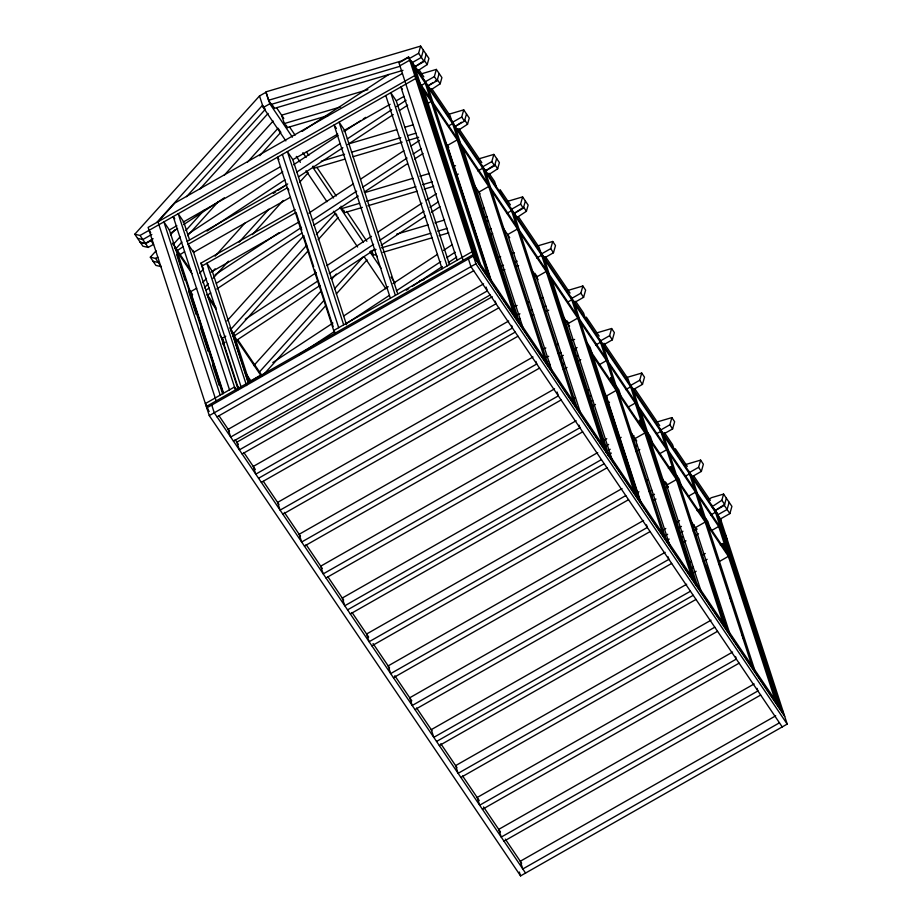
<?xml version="1.0" encoding="UTF-8"?>
<svg xmlns="http://www.w3.org/2000/svg" width="922" height="922" viewBox="0 0 922 922"><rect width="100%" height="100%" fill="white"/><g stroke="black" fill="none" stroke-linecap="round" stroke-linejoin="round"><path stroke-width="1.38" d="M420.616 46.1L428.926 58.397L427.186 64.586L417.47 70.971L409.149 58.674L418.588 53.303L420.616 46.1L265.847 91.889L268.567 100.268L274.111 108.462L402.983 70.337M423.382 50.203L421.354 57.406L411.927 62.777M427.186 64.586L424.42 60.495L414.693 66.88L424.132 61.497L426.16 54.294M436.371 69.404L441.915 77.598L440.174 83.787L430.447 90.172L424.904 81.977L434.343 76.607L436.371 69.404L421.308 73.852M433.075 82.531L427.681 86.08L437.12 80.71L439.137 73.495M463.731 109.856L469.275 118.051L467.535 124.24L457.808 130.624L452.264 122.43L461.703 117.059L463.731 109.856L448.657 114.305M461.519 122.269L455.042 126.533L464.469 121.151L466.497 113.948M493.858 154.4L499.401 162.606L497.661 168.795L487.945 175.18L482.39 166.974L491.829 161.604L493.858 154.4L478.795 158.861M484.603 169.325L485.168 171.077L494.607 165.706L496.635 158.503M522.601 196.905L528.145 205.099L526.404 211.299L516.689 217.684L511.134 209.478L520.573 204.108L522.601 196.905L507.538 201.365M513.347 211.83L513.911 213.581L523.35 208.211L525.379 201.008M552.727 241.46L555.505 245.552L553.477 252.755L544.038 258.137L541.272 254.034L550.699 248.663L552.727 241.46L537.664 245.909M582.865 286.004L585.631 290.107L583.603 297.31L574.176 302.681L571.398 298.578L580.837 293.208L582.865 286.004L567.802 290.465M611.609 328.509L614.375 332.612L612.346 339.815L602.919 345.185L600.141 341.082L609.58 335.712L611.609 328.509L596.546 332.969M641.735 373.064L644.513 377.156L642.484 384.359L633.045 389.729L630.279 385.638L639.707 380.267L641.735 373.064L626.672 377.513M671.861 417.608L674.639 421.711L672.611 428.914L663.172 434.285L660.406 430.182L669.845 424.812L671.861 417.608L656.798 422.069M700.616 460.113L703.382 464.215L701.354 471.419L691.915 476.789L689.149 472.686L698.588 467.316L700.616 460.113L685.542 464.573M723.597 494.088L731.907 506.385L729.878 513.589L720.451 518.971L712.13 506.674L721.845 500.277L723.597 494.088L711.45 497.684L709.041 499.263M721.845 500.277L724.623 504.38L714.896 510.765L724.335 505.394L726.363 498.191M729.141 502.294L727.112 509.497L717.673 514.868L717.109 513.116M140.121 242.094L145.376 243.327L150.747 240.273L153.525 244.376L148.154 247.43L142.887 246.197L134.796 234.223L259.508 95.946L266.066 92.212L269.823 103.783L292.401 137.171M156.844 222.421L262.528 105.246L265.305 109.349L186.521 196.697M199.867 189.079L268.072 113.452M150.332 257.192L155.588 258.437L161.131 266.631L155.876 265.398L150.332 257.192L156.083 250.819M170.478 234.856L175.272 229.543M224.196 175.295L273.131 121.047M173.348 244.33L180.078 236.873M185.841 230.488L204.096 210.251M247.327 162.307L278.064 128.227L280.841 132.319L259.704 155.76M176.125 248.433L181.888 242.037M187.65 235.652L218.387 201.561M199.751 273.189L203.589 268.924M215.103 256.166L244.837 223.193M202.633 282.651L206.47 278.398M212.233 272.002L215.114 268.809M239.132 242.175L268.913 209.156M204.442 287.814L208.28 283.561M213.086 278.237L228.46 261.191M252.478 234.557L283.215 200.466M299.546 182.36L308.202 172.771M227.008 320.925L303.753 235.836M230.834 329.338L306.738 245.183M316.338 234.534L335.55 213.224L336.945 215.275M232.644 334.502L308.547 250.346M318.148 239.697L338.328 217.327M253.827 365.55L320.983 291.098M331.54 279.401L336.334 274.076M259.578 371.831L323.945 300.468M334.513 288.747L363.337 256.8M263.312 374.874L325.766 305.631M336.334 293.911L367.071 259.831M302.22 131.327L388.773 74.475M150.747 240.273L153.121 238.717M170.409 233.278L177.6 228.552M183.593 224.611L224.369 197.827M188.987 233.45L282.754 171.861M293.576 164.75L338.051 135.534M344.056 131.581L360.882 120.528M363.291 118.95L365.7 117.371M177.024 250.749L183.017 246.808M207.001 231.053L284.956 179.836M296.942 171.965L340.114 143.602M347.317 138.876L391.689 109.718M396.483 106.572L406.072 100.268M435.242 81.113L437.397 79.695L440.174 83.787M179.79 254.841L184.584 251.694M273.338 193.39L275.736 191.822M278.133 190.243L287.722 183.939M298.521 176.851L342.892 147.704M347.686 144.547L393.256 114.605M399.261 110.675L407.651 105.154M215.149 274.698L278.859 232.84M308.905 213.097L353.38 183.881M360.594 179.145L403.871 150.712M411.085 145.976L419.498 140.444M205.583 290.407L209.179 288.044M216.37 283.319L301.517 227.388M312.316 220.289L356.687 191.142M362.68 187.201L407.051 158.054M413.044 154.112L421.446 148.603M207.15 295.294L210.746 292.931M216.751 288.989L301.886 233.059M313.883 225.175L358.255 196.029M364.248 192.087L407.42 163.724M414.623 158.999L423.014 153.49M245.275 319.243L316.2 272.647M327.022 265.548L371.497 236.332M377.501 232.379L421.976 203.163M426.794 200.005L436.406 193.678M222.409 343.699L224.784 342.131M233.312 336.542L318.459 280.599M329.246 273.511L373.617 244.365M379.622 240.423L423.993 211.265M429.986 207.335L438.376 201.814M485.168 171.077L493.812 165.407M236.078 340.633L320.026 285.486M330.825 278.398L375.196 249.251M381.189 245.31L425.561 216.151M431.554 212.221L439.955 206.701M272.82 362.53L332.923 323.046M343.745 315.946L388.22 286.719M393.026 283.561L437.501 254.345M443.517 250.404L451.93 244.872M299.235 354.613L334.006 331.77M346.004 323.887L389.176 295.524M396.368 290.799L440.739 261.652M446.732 257.711L455.134 252.19M488.706 230.131L491.115 228.564M513.911 213.581L522.555 207.899M406.337 290.176L408.734 288.598M412.33 286.235L442.318 266.539M448.311 262.597L456.701 257.088M490.285 235.018L492.682 233.45M285.843 140.905L263.266 107.517L269.823 103.783M399.906 65.785L409.748 60.184L721.05 520.469M402.407 73.472L174.915 203.001L157.962 221.787L216.163 400.909M134.796 234.223L140.052 235.456L415.707 78.508L727.009 538.794M151.842 234.419L142.829 239.559L137.562 238.314M420.374 85.953L425.296 83.153L430.297 98.55M152.361 239.801L145.595 243.65L140.34 242.417M222.571 393.671L169.371 229.97L176.863 225.706M183.098 222.156L280.38 166.767M346.488 324.74L292.85 159.667L337.752 134.105M343.987 130.555L390.133 104.278M396.368 100.729L403.859 96.464M155.588 258.437L157.846 257.146M427.554 103.587L431.242 101.489L487.542 274.744M187.178 241.357L286.373 184.873M290.326 197.308L193.597 252.374L188.134 244.284L287.33 187.8L288.897 190.116M241.149 387.056L200.892 263.162L295.132 209.501M448.956 125.703L452.644 123.606L457.646 139.003M211.046 272.059L299.085 221.937M196.732 288.194L190.589 291.698L223.389 392.657M477.861 170.962L482.782 168.161L487.784 183.559M225.786 336.196L222.098 338.305L238.498 388.773M222.617 343.687L224.876 342.396M506.604 213.466L511.526 210.654L516.527 226.063M248.594 382.088L260.684 375.196M720.416 518.51L787.204 724.093L520.573 875.9L209.282 415.615L475.913 263.796L408.803 57.245L398.961 62.846L463.109 260.304M217.039 416.871L473.701 270.734M483.589 283.907L228.172 429.329L230.684 437.04L487.335 290.914L486.09 287.053M536.731 258.01L541.652 255.21L546.654 270.607M233.45 441.142L490.112 295.005M492.267 296.746L236.85 442.168L239.363 449.878L496.024 303.753L495.183 301.171M242.129 453.981L498.79 307.844M508.679 321.017L253.273 466.44L255.774 474.15L512.436 328.025L511.606 325.443M568.09 301.863L571.778 299.765L576.792 315.163M258.552 478.253L515.214 332.116M261.318 482.344L517.98 336.219M533.02 356.987L277.603 502.409L280.104 510.131L536.765 363.994L535.936 361.424M282.881 514.222L539.543 368.097M547.149 364.582L549.65 363.164M559.631 357.482L563.365 355.35M573.346 349.668L577.091 347.548M547.599 365.976L550.1 364.559M559.838 359.004L562.57 357.448M573.611 351.167L576.296 349.645M595.6 345.07L600.522 342.258L605.535 357.667M561.717 364.789L564.218 363.372M575.489 356.952L577.99 355.523M563.238 369.607L566.995 367.463M577.011 361.77L580.768 359.626M554.571 388.865L299.154 534.287L301.667 541.998L558.329 395.872L557.072 392.011M599.104 364.801L606.48 360.594L615.228 387.517M304.433 546.101L561.095 399.975M573.023 399.019L575.524 397.589M586.795 391.17L589.296 389.752M588.674 396.956L591.175 395.538M590.195 401.773L592.696 400.344M592.961 405.876L595.474 404.447M625.738 389.614L630.66 386.814L635.661 402.211M576.135 420.743L320.718 566.166L323.219 573.876L579.88 427.75L579.051 425.18M607.01 403.559L609.511 402.13M325.996 577.979L582.658 431.842M627.847 407.293L635.223 403.098L643.971 430.021M603.023 440.797L606.78 438.665M604.901 446.582L608.658 444.45M618.674 438.745L621.174 437.328M597.687 452.621L342.269 598.044L344.782 605.754L601.444 459.617M607.667 450.685L610.18 449.256M631.455 437.143L633.956 435.714M607.586 455.238L611.332 453.105M632.619 440.981L635.12 439.563M347.548 609.857L604.21 463.72M657.098 433.467L660.786 431.369L665.788 446.767M634.497 446.767L636.998 445.349M350.325 613.948L606.987 467.823M636.019 451.584L639.776 449.44M659.357 453.901L666.744 449.694L675.492 476.616M622.016 488.591L366.599 634.013L369.111 641.735L625.773 495.598M645.803 480.984L648.304 479.567M668.335 468.157L670.836 466.739L673.613 470.831M636.422 493.189L638.923 491.76M371.889 645.826L628.539 499.701M649.203 491.587L651.704 490.158M662.976 483.75L665.477 482.321M685.841 475.971L689.529 473.862L694.531 489.271M651.981 495.69L654.482 494.261M665.742 487.842L668.254 486.424M653.491 500.496L656.003 499.067M643.579 520.469L388.162 665.891L390.674 673.602L647.325 527.476L646.495 524.906M688.112 496.405L695.488 492.198L704.235 519.121M393.44 677.705L650.102 531.568M662.031 530.623L665.788 528.479M675.803 522.774L679.549 520.642M697.078 510.661L699.579 509.232L702.357 513.335M663.909 536.408L667.666 534.264M677.682 528.56L681.439 526.427M710.585 515.075L715.507 512.263L720.508 527.672M666.675 540.499L669.188 539.082M680.448 532.662L682.96 531.233M691.719 526.243L694.22 524.825M680.724 538.183L683.225 536.765M693.24 531.06L696.997 528.917M665.131 552.347L409.725 697.77L412.226 705.48L668.888 559.354L668.047 556.784M682.245 543L685.991 540.857M696.006 535.163L698.519 533.734M711.311 530.703L718.687 526.497L727.435 553.419M415.004 709.583L671.665 563.446M688.988 562.777L691.488 561.36M701.504 555.655L705.261 553.511M720.278 544.96L722.779 543.542L725.556 547.633M690.866 568.563L693.367 567.145M703.382 561.44L707.139 559.297M692.387 573.38L696.145 571.237M686.694 584.225L431.277 729.648L433.789 737.358L690.451 591.221M436.555 741.461L693.217 595.324M439.333 745.552L695.995 599.427M711.023 620.195L455.606 765.617L458.119 773.339L714.781 627.202M460.885 777.43L717.547 631.305M732.587 652.073L477.17 797.495L479.671 805.206L736.332 659.08L735.502 656.51M482.448 809.309L739.11 663.172M754.138 683.951L498.721 829.374L501.234 837.084L757.896 690.958L757.054 688.377M504 841.187L760.662 695.05M775.702 715.829L520.285 861.252L522.786 868.962L779.447 722.825M268.567 100.268L401.554 60.921L408.584 56.922L409.149 58.674M271.345 104.359L400.217 66.234M367.89 89.665L281.602 115.181L284.333 123.56L287.099 127.662L328.232 115.492M284.333 123.56L340.541 106.94M348.677 143.89L396.621 129.702M404.839 127.271L413.056 124.839M321.282 161.177L344.586 154.285M351.443 152.257L400.793 137.655M407.651 135.626L415.88 133.194M344.621 159.195L314.46 168.115L313.077 166.064M352.849 156.763L402.199 142.161M407.685 140.536L418.657 137.297M365.112 192.491L413.056 178.303M419.902 176.286L429.491 173.451M452.771 166.559L455.514 165.753M341.036 206.171L341.82 208.568L359.638 203.301M366.495 201.273L415.845 186.67M422.702 184.642L432.303 181.795M455.606 174.903L458.349 174.097M341.82 208.568L344.586 212.671L362.415 207.392M367.89 205.767L417.251 191.177M424.108 189.148L433.697 186.302M396.598 234.176L428.096 224.864M434.942 222.836L444.531 220.001M481.515 209.064L484.257 208.245M371.935 250.669L376.049 249.447M381.524 247.822L430.885 233.22M437.743 231.192L447.331 228.356M484.35 217.408L487.093 216.601M370.563 251.072L373.329 255.164L376.072 254.357M382.93 252.328L432.28 237.726M439.137 235.698L448.737 232.863M485.756 221.914L488.499 221.096M419.879 280.761L423.993 279.539M497.949 257.664L500.692 256.858M511.641 253.608L514.384 252.801M500.773 266.009L503.516 265.202M514.476 261.952L517.219 261.145M502.167 270.515L504.91 269.708M515.882 266.458L518.625 265.651M513.012 306.669L517.127 305.459M526.704 302.623L529.447 301.805M540.407 298.567L543.139 297.76M515.824 315.024L519.939 313.814M529.528 310.968L532.271 310.161M543.242 306.911L545.985 306.104M517.219 319.531L519.962 318.724M530.934 315.474L533.677 314.667M546.008 311.014L548.751 310.207M543.127 348.77L545.87 347.951M555.447 345.116L558.19 344.309M570.522 340.667L574.625 339.446M545.939 357.125L548.682 356.307M558.271 353.472L561.014 352.665M573.357 349.012L576.1 348.193M545.962 362.035L548.705 361.217M153.098 261.295L158.365 262.528M464.757 120.137L467.535 124.24M494.884 164.692L497.661 168.795M523.627 207.196L526.404 211.299M418.588 53.303L424.132 61.497M434.343 76.607L437.12 80.71M461.703 117.059L464.469 121.151M491.829 161.604L494.607 165.706M520.573 204.108L523.35 208.211M550.699 248.663L553.477 252.755M580.837 293.208L583.603 297.31M609.58 335.712L612.346 339.815M639.707 380.267L642.484 384.359M669.845 424.812L672.611 428.914M698.588 467.316L701.354 471.419M724.335 505.394L729.878 513.589M419.061 69.807L423.832 76.86M431.784 88.616L450.063 115.642L452.264 122.43M458.787 128.538L481.837 162.629M488.994 173.209L494.561 181.438L496.197 186.475M510.442 204.926L500.104 189.644L501.741 194.68M518.394 216.682L539.059 247.246L541.272 254.034M545.398 256.616L570.05 293.058M575.616 301.287L583.568 313.042L585.205 318.078M599.173 336.127L586.334 317.145L587.971 322.181M603.991 343.249L628.066 378.85L630.279 385.638M634.855 388.877L659.726 425.664M664.543 432.787L672.564 444.646L674.201 449.682M687.259 466.371L675.342 448.749L676.979 453.785M693.621 475.775L710.309 500.45M411.224 60.829L453.958 124.021M457.185 128.792L712.026 505.613M713.64 507.999L717.673 513.957M726.052 535.866L414.75 75.581L148.119 227.388L209.282 415.615M587.383 343.33L590.149 347.433L592.028 353.218M613.349 381.731L610.583 377.628L612.462 383.414M616.127 385.834L618.893 389.925L620.771 395.711M642.092 424.235L639.326 420.132L641.205 425.918M647.636 432.43L650.413 436.532L652.292 442.318M676.379 474.934L679.157 479.037L681.035 484.822M705.123 517.438L707.9 521.529L709.779 527.315M589.262 349.115L730.201 557.522M590.207 352.043L731.158 560.449M534.76 273.166L537.169 276.75M567.018 320.868L568.632 323.253M444.577 141.354L448.76 147.543M474.415 185.472L480.062 193.816M502.64 227.204L509.716 237.669M531.671 270.134L538.125 279.677M563.123 316.638L569.577 326.181M402.441 89.261L400.874 86.956L457.174 260.211M665.592 482.148L667.205 484.523M604.532 393.371L606.953 396.944M631.109 432.672L636.745 441.016M662.526 479.117L668.162 487.461M689.91 519.616L696.732 529.701M783.297 712.061L472.006 251.764L333.695 330.514L335.262 332.819M784.253 714.988L472.951 254.703L206.321 406.51L207.934 408.895M784.703 716.371L473.401 256.086L206.77 407.893L209.19 411.477M475.913 263.796L787.204 724.093M782.225 726.928L470.923 266.642L468.422 258.921M336.438 128.446L334.087 124.977L390.386 298.232M276.554 107.713L283.803 118.442M289.45 126.787L295.098 135.142M306.392 151.83L308.812 155.403M316.868 167.331L336.23 195.948M346.718 211.449L366.875 241.264M375.75 254.38L377.363 256.765M391.066 277.038L395.1 282.996M302.889 152.672L306.116 157.443M312.57 166.974L333.534 197.988M339.988 207.519L363.372 242.106M369.826 251.648L381.12 268.337M296.331 156.406L300.365 162.364M306.012 170.72L326.976 201.722M333.43 211.253L357.621 247.027M364.075 256.57L385.845 288.77M292.85 159.667L287.376 151.577L343.675 324.832M278.963 159.564L277.407 157.259L334.651 333.441M174.777 218.883L173.221 216.578L229.509 389.833M200.892 263.162L202.46 265.467M203.416 268.406L201.849 266.089L296.089 212.44L301.805 230.12M169.371 229.97L163.897 221.879L220.197 395.135M172.483 243.247L191.027 270.676M207.162 294.521L216.025 307.648M229.739 327.909L234.58 335.066M237.807 339.838L261.998 375.611M174.454 247.695L191.983 273.604M208.107 297.46L216.174 309.377M230.696 330.848L261.341 376.164M149.076 230.316L150.689 232.701M188.595 288.747L192.629 294.717M220.047 335.262L223.493 340.345M246.658 374.609L251.499 381.766M140.052 235.456L148.154 247.43M236.562 384.705L238.637 387.77M236.839 390.455L234.499 386.986L205.364 403.582L206.977 405.968M219.021 415.787L229.497 431.289M235.145 439.644L238.372 444.404M244.019 452.76L255.313 469.448M263.369 481.376L278.986 504.461M284.345 512.378L300.468 536.224M306.116 544.579L322.239 568.425M327.886 576.769L343.664 600.095M352.089 612.542L368.685 637.09M373.053 643.544L389.545 667.943M394.823 675.745L411.8 700.847M416.606 707.946L431.922 730.604M440.797 743.72L456.989 767.669M462.567 775.909L479.244 800.573M483.543 806.911L500.473 831.955M505.314 839.112L521.668 863.303M525.563 873.065L214.261 412.768L211.76 405.058M718.273 516.366L723.274 531.764M724.231 534.702L780.531 707.958M721.453 530.599L777.753 703.855M711.553 504.91L712.13 506.674M774.987 699.763L728.392 556.358L718.549 561.959L719.875 566.05M722.779 543.542L724.657 549.328M692.307 477.965L697.309 493.362M698.265 496.301L707.013 523.223M707.958 526.151L754.553 669.556M729.636 596.096L731.861 602.93M741.622 632.976L743.835 639.81M688.584 470.935L689.149 472.686M751.787 665.454L705.192 522.048L695.349 527.649L729.521 632.815M699.579 509.232L701.458 515.018M706.056 565.267L727.343 630.752M662.607 432.533L663.172 434.285M663.563 435.461L668.565 450.87M669.51 453.797L678.258 480.719M679.214 483.647L725.81 627.052M659.829 428.43L660.406 430.182M723.032 622.949L676.448 479.555L666.606 485.156L701.654 593.042M670.836 466.739L672.714 472.525M640.767 411.293L649.514 438.215M650.471 441.142L697.067 584.548M632.48 387.978L633.045 389.729M633.426 390.916L638.427 406.314M638.001 407.19L646.748 434.112M647.693 437.051L694.289 580.457M695.246 583.384L695.695 584.767M691.523 576.354L644.927 432.948L635.085 438.549L670.144 546.446M602.343 343.433L602.919 345.185M603.299 346.361L608.301 361.758M609.258 364.697L618.005 391.62M618.95 394.547L665.546 537.952M599.577 339.331L600.141 341.082M662.78 533.85L616.184 390.444L606.342 396.057L640.951 502.582M592.984 356.146L639.58 499.551M573.599 300.929L574.176 302.681M574.556 303.857L579.558 319.266M580.514 322.193L636.802 495.448M570.833 296.826L571.398 298.578M634.036 491.345L577.737 318.09L567.894 323.691L612.22 460.124M545.017 256.696L546.239 260.477M551.771 279.689L608.059 452.944M543.473 256.374L544.038 258.137M544.429 259.312L549.431 274.71M548.993 275.597L605.293 448.853M606.238 451.78L606.688 453.175M602.515 444.75L546.227 271.494L536.385 277.096L580.71 413.517M514.292 214.757L519.293 230.154M520.25 233.093L576.55 406.348M510.569 207.727L511.134 209.478M573.772 402.246L517.484 228.99L507.642 234.591L552.405 372.384M487.369 173.428L487.945 175.18M485.548 172.253L490.55 187.662M491.507 190.589L547.806 363.844M481.826 165.222L482.39 166.974M545.029 359.741L488.729 186.486L478.898 192.099L523.661 329.88M457.243 128.873L457.808 130.624M462.763 148.085L519.063 321.34M455.422 127.709L460.424 143.106M459.986 143.993L516.285 317.249M517.242 320.176L517.691 321.571M513.508 313.146L457.22 139.89L447.377 145.492L491.703 281.913M428.062 87.256L433.063 102.653M434.02 105.581L490.308 278.847M424.339 80.226L424.904 81.977M416.894 69.219L417.47 70.971M424.028 90.805L480.316 264.061M415.292 68.378L420.294 83.775M421.25 86.714L477.55 259.969M412.526 64.275L417.528 79.672M418.484 82.611L474.772 255.867M449.44 264.499L396.253 100.798L390.778 92.707L447.066 265.962M385.788 95.542L442.087 268.798M397.739 293.934L344.551 130.233L339.077 122.142L395.377 295.397M372.557 252.778L373.329 255.164M343.814 210.274L344.586 212.671M286.327 125.265L287.099 127.662M273.338 106.065L274.111 108.462M519.317 872.039L520.573 875.9M282.386 154.412L338.685 327.667M259.508 95.946L263.266 107.517M303.568 235.559L313.722 266.815M314.609 269.535L333.153 326.618M234.718 336.795L249.343 381.812M248.514 382.791L212.302 271.345L206.839 263.254L246.577 385.58M231.941 332.692L248.341 383.172M189.436 239.559L183.674 221.822L178.2 213.731L235.456 389.925M192.963 250.415L238.199 389.626M177.231 251.798L223.331 393.671M176.667 254.518L185.091 280.438M188.641 291.352L196.179 314.54M200.604 328.186L208.142 351.374M212.579 365.02L219.229 385.477"/></g></svg>
